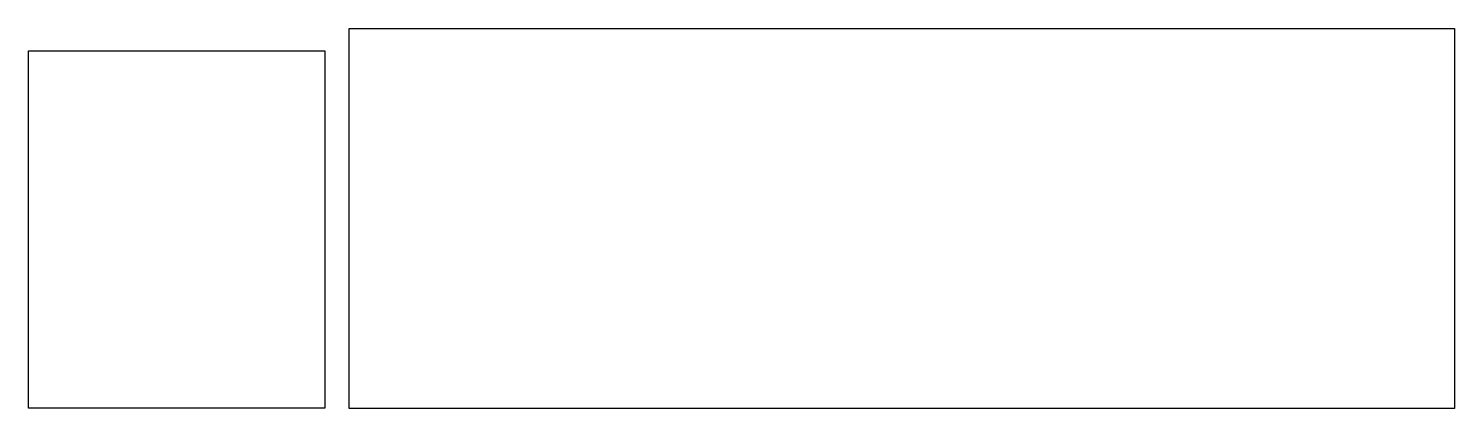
# Model space of a CAD drawing. Extents: x 97 to 1627, y -519 to -111.
import ezdxf

# ---------------------------------------------------------------- set-up
doc = ezdxf.new("R2010")
doc.units = 0
doc.header["$MEASUREMENT"] = 0
doc.layers.add('_U+56FE_U+5C42 1', color=7, linetype='Continuous')
picture_1 = doc.add_image_def('image1.png', size_in_pixel=(460, 555))
picture_2 = doc.add_image_def('image2.png', size_in_pixel=(1511, 520))

msp = doc.modelspace()

# ---------------------------------------------------------------- pictures from other files: only their frames are drawn
at = {"layer": '_U+56FE_U+5C42 1'}
image = msp.add_image(picture_2, insert=(441, -519), size_in_units=(1185.6, 408), dxfattribs=at)
image = msp.add_image(picture_1, insert=(97, -518.7), size_in_units=(318, 383.7), dxfattribs=at)

doc.saveas('drawing.dxf')
